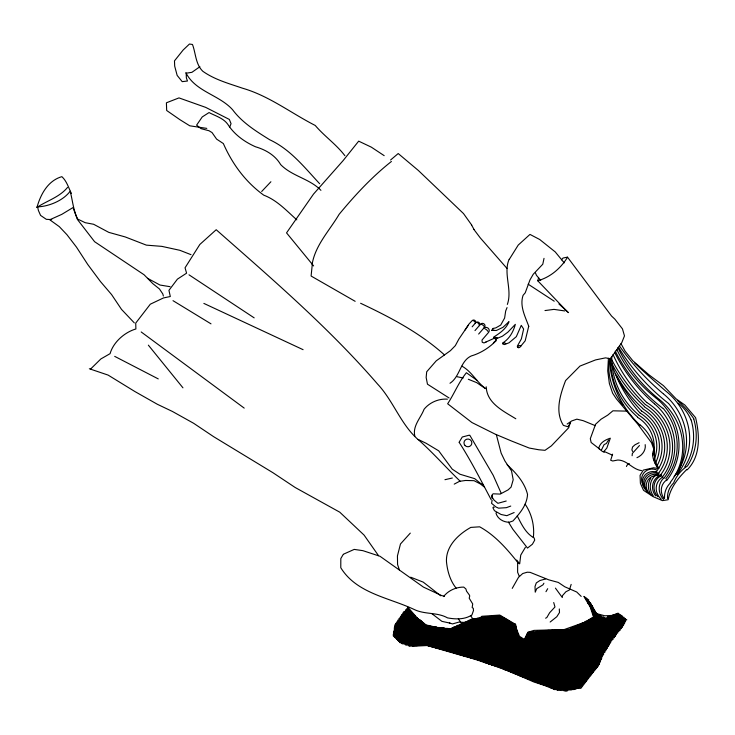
<?xml version="1.0" encoding="UTF-8"?>
<svg xmlns="http://www.w3.org/2000/svg" width="735" height="735" viewBox="0 0 735 735"><rect width="100%" height="100%" fill="white"/><g stroke="black" fill="none" stroke-linecap="round" stroke-linejoin="round"><path stroke-width="1.1" d="M645.192 444.638C646.138 450.344 642.041 455.59 636.951 457.685M533.344 537.46C534.676 525.791 531.745 513.848 525.121 504.155M517.661 562.349L517.615 572.243L519.314 576.369M312.448 262.808L311.098 276.038L355.152 301.313M632.109 455.737L632.366 453.421L639.478 445.529M492.505 495.298L492.193 497.283L494.15 500.213L497.889 503.31L506.222 501.013M312.145 264.122C315.37 245.104 329.574 230.459 339.101 214.363C354.922 195.216 371.892 176.915 391.415 161.479M528.704 326.322L525.176 340.838L519.764 347.379L518.542 347.784L517.532 347.26L517.339 346.139L521.381 338.881L523.632 329.014L521.271 325.366L516.328 336.658L509.006 342.813L504.293 344.568L502.804 343.934L502.556 343.043C509.245 339.065 513.306 331.935 515.336 324.356L507.894 332.156L502.327 336.253L495.372 339.101L493.598 337.135C499.8 333.194 506.222 328.912 508.997 321.664L502.905 327.369L496.309 330.493L491.899 330.41M491.706 330.438L493.01 328.517M567.677 312.053L537.754 280.761L538.608 277.637M507.343 304.419C512.607 289.875 503.006 273.392 509.116 259.317M570.038 423.388L568.697 427.742L551.369 445.869L545.012 450.316L538.819 449.774L529.246 448.047L511.349 440.936L495.041 434.073L471.916 422.533L447.652 403.772C454.285 393.712 458.769 382.099 466.403 372.728L476.84 380.234M612.595 454.166L610.675 460.257L612.751 461.001L617.878 460.009C627.414 460.229 632.486 469.564 641.563 470.593M496.29 512.506L496.015 513.306C497.733 518.974 503.484 522.19 509.18 522.254L512.911 521.005C519.774 513.425 526.949 505.138 527.537 494.389C524.514 482.233 515.979 472.917 507.095 464.685M601.377 450.142L604.106 444.601L606.347 443.499L608.589 439.962M229.724 126.971L231.047 123.664L229.348 119.438L205.699 107.383L178.982 97.902L166.404 102.799L166.68 110.498L179.965 119.713L189.759 125.804L206.783 128.386M507.049 307.579L505.68 310.988L504.614 318.053L500.7 325.072L495.803 327.893L493.029 328.426M571.159 584.399L569.414 589.966L565.904 591.749L562.468 595.635L562.312 597.537L555.439 588.129M492.128 500.223L491.559 503.319L495.932 506.939L498.55 508.17L506.351 507.674L510.761 506.066M512.231 588.386L518.469 577.398L522.704 573.539L527.206 572.216L530.128 572.354L548.723 579.823L558.297 582.423L564.792 586.787L576.736 592.015L581.201 596.407M543.909 583.204L543.027 584.784L536.725 588.671L535.245 592.171L535.007 586.548L536.302 582.91L539.903 580.531L545.71 578.941M545.967 591.684L547.704 588.698M343.043 554.76L340.819 558.545L340.783 567.723C356.622 593.494 389.026 597.564 414.31 609.545C424.812 614.662 437.343 612.08 447.523 617.878C455.617 619.375 464.63 619.724 471.916 614.965L473.496 610.519L473.285 608.268L472.164 607.606L472.715 603.959L469.206 598.216L469.729 595.929L469.252 594.836L466.532 591.151L465.898 588.955L463.721 587.1C456.159 587.035 448.212 590.499 443.6 596.581M525.415 547.29L520.738 555.118L519.673 563.892L516.687 560.052M459.017 442.415L462.269 437.013L469.04 435.23M509.291 259.345L518.239 245.058L529.972 234.41L539.692 239.491L555.237 251.921L564.223 262.891M465.08 330.043L469.114 323.869L472.063 320.726A2.04 1.957 3.3 0 1 474.929 320.488A2.04 1.957 3.3 0 1 475.205 323.244M468.314 325.164L458.861 339.092L455.323 345.652L450.417 350.678L436.232 360.839L426.695 371.772L426.153 377.459L427.467 384.185L449.076 397.975M570.663 422.653L567.916 426.75L563.378 425.381C554.695 411.499 560.254 394.621 565.582 380.592L579.988 366.067L595.598 359.902L605.521 357.862L610.463 358.698L621.81 342.565L624.474 335.913L622.471 328.876L614.864 319.155L611.529 316.022L567.549 257.204C560.777 268.303 550.386 277.251 537.754 280.761M199.883 66.729L191.918 72.315L186.175 73.206L186.368 77.882L187.462 81.015L182.206 81.649L177.144 75.383L174.682 66.095L174.48 60.867L183.134 50.026L189.455 44.026L192.478 44.477C195.85 53.389 195.482 64.202 202.796 71.258C214.666 79.702 228.925 83.542 242.532 88.209C269.056 95.844 290.968 113.08 315.241 125.465C324.429 136.269 336.272 144.354 344.862 155.664M687.151 469.867C700.887 456.251 699.729 435.12 695.613 417.682L684.818 405.003L676.172 398.93L663.439 385.654L648.72 374.62L632.835 360.775L625.108 351.155L621.011 343.704M90.515 369.126L100.842 358.965L110.085 353.654C113.328 342.142 124.628 332.266 135.892 328.968L135.727 323.097L150.307 304.198L163.427 297.96L170.309 296.508L168.94 290.353L177.42 279.135L186.589 273.163L185.045 267.806L199.828 244.47L216.2 229.724C272.042 278.96 328.71 327.571 377.56 384.037C393.831 401.383 400.979 425.39 419.4 440.669C433.696 453.495 446.393 467.901 460.183 481.241M561.485 259.804L563.001 258.049L567.484 257.121M478.65 334.048L484.466 327.341A2.545 2.435 4.7 0 0 484.062 323.924A2.545 2.435 4.7 0 0 480.497 324.236L474.985 330.594M472.146 326.809L475.664 322.766A2.361 2.26 3.9 0 1 478.954 322.509A2.361 2.26 3.9 0 1 479.303 325.66M410.295 533.114L400.474 543.983L397.442 555.908L397.571 564.572L399.454 570.048M624.814 621.838L613.367 634.47L604.317 646.745L596.949 667.15L580.861 688.318L555.458 689.053L533.702 681.915L507.242 670.366L477.879 660.131L427.182 645.541L412.39 646.267M686.738 469.546C678.267 477.943 670.32 487.654 668.188 499.726L662.41 500.627L653.011 496.603L643.538 490.328L640.396 483.336L640.066 475.407L643.318 470.088L653.681 467.772L657.807 468.507C654.517 462.848 650.76 455.829 653.893 449.315L651.476 442.681L637.668 424.031L616.472 398.958L612.632 393.216L609.37 383.523L607.726 370.927L608.424 358.294M261.688 191.495L270.903 181.756M67.537 187.416C59.526 197.2 46.957 200.719 36.75 207.509M449.995 383.257C460.257 376.513 460.055 361.06 471.273 355.951C480.653 353.204 489.28 347.719 496.051 340.774L496.226 339.074L494.857 337.99L486 341.995M390.57 160.01L398.214 153.541L418.325 170.447L463.509 213.573L471.751 225.112M550.147 622.03L556.818 616.711L559.491 612.531L559.298 608.966M567.172 424.003L571.692 420.953L576.865 419.161L583.177 420.677L595.341 425.675M545.609 618.199L546.822 617.556L549.642 612.724L554.971 606.981L553.721 602.544M454.221 484.126L459.513 481.333L465.558 480.469L474.029 480.681L480.341 483.933L484.393 487.066M639.101 442.709L635.012 444.785L632.55 446.981L631.898 449.884L632.633 451.455M486.386 341.766L484.034 342.942L482.224 342.262L482.004 340.039L488.582 332.395A3.262 3.124 5.4 0 0 488.058 328.132A3.262 3.124 5.4 0 0 483.593 328.352M514.151 512.534L506.828 515.685L501.077 514.491L494.444 510.687L492.891 507.71L493.543 506.929L494.168 507.444M343.337 554.263L354.206 549.403L362.915 550.671L380.023 556.285L423.433 587.1L441.616 595.561L444.519 596.287M588.891 600.109L583.967 596.397L590.26 607.046L593.586 617.271L585.152 622.086L564.269 629.528L533.968 630.391L528.024 632.229L524.294 639.413L519.48 636.289L516.677 629.472L515.621 624.438L499.763 615.066L481.848 616.279L480.038 618.475L472.642 618.741L467.809 620.809L465.733 622.481L458.87 622.113L452.567 623.914L449.351 622.977M459.219 625.871L449.701 629.068L436.893 627.433L425.942 624.888L417.397 618.172L407.447 606.77M452.356 478.007L444.951 479.698M544.984 310.565L553.96 309.38L564.847 310.951M407.107 608.598L408.614 608.479M405.518 610.087L409.597 609.784M584.178 596.59L584.536 597.206M404.066 611.575L410.589 611.079M584.959 597.913L585.62 597.867M403.028 613.027L411.572 612.384M585.74 599.236L586.842 599.154M401.999 614.478L412.565 613.688M586.512 600.568L588.073 600.449M400.961 615.939L413.64 614.984M587.293 601.891L589.305 601.745L596.517 613.606L604.822 615.783L617.143 615.186L626.808 619.825M399.923 617.391L415.257 616.242M588.073 603.224L590.536 603.031M398.93 618.852L416.874 617.492M588.854 604.547L591.473 604.354M397.929 620.303L418.491 618.751M592.18 605.686L589.635 605.879L589.139 601.57M420.117 620.009L396.928 621.755L398.342 640.92M590.416 607.211L592.888 607.018M395.926 623.216L421.706 621.277M591.096 608.543L593.604 608.359M394.925 624.667L423.167 622.545M475.811 618.594L502.014 616.628M591.556 609.903L594.312 609.692M394.52 626.082L424.619 623.822M470.4 620.386L504.008 617.859M592.015 611.254L595.019 611.033M394.291 627.479L426.079 625.099M464.998 622.178L506.002 619.1M592.474 612.613L595.727 612.365M394.07 628.884L430.241 626.174M507.995 620.34L460.661 623.886L463.482 655.813M592.934 613.973L596.875 613.679M393.841 630.281L436.342 627.102M457.096 625.54L509.998 621.58M593.393 615.333L599.337 614.883M616.233 613.615L618.567 613.44M393.62 631.687L443.94 627.92M453.541 627.203L512.451 622.784M593.852 616.693L601.809 616.095L605.861 650.484M612.283 615.305L620.368 614.708M393.39 633.092L514.913 623.997M591.216 618.282L604.28 617.308M607.321 617.078L622.095 615.976M393.17 634.498L515.63 625.329M588.285 619.899L623.785 617.244M515.998 626.698L393.969 635.821L393.602 631.778M585.354 621.516L625.329 618.521M395.09 637.126L516.374 628.067M625.623 619.899L581.973 623.161L588.285 678.056M396.211 638.43L516.742 629.426M625.513 621.305L578.151 624.842L584.628 682.613M397.332 639.735L517.118 630.795L521.712 676.586M574.32 626.532L624.796 622.765M398.453 641.049L517.486 632.164M570.489 628.214L624.07 624.217M399.583 642.353L517.863 633.533M527.537 632.817L623.353 625.669M401.641 643.594L518.239 634.902M526.94 634.259L622.279 627.157M405.187 644.724L518.607 636.28M526.343 635.701L621.121 628.645M408.743 645.854L520.389 637.548M525.755 637.144L619.963 630.134M428.055 645.808L522.493 638.788M525.158 638.586L618.815 631.622L616.601 613.505M432.051 646.91L617.657 633.12L615.278 613.927M436.057 648.013L616.5 634.608M440.063 649.115L615.342 636.106M444.078 650.218L614.184 637.594M447.992 651.329L613.027 639.092M451.841 652.441L611.86 640.58M455.7 653.562L610.904 642.068M459.55 654.674L610.022 643.538M463.417 655.795L609.131 645.018M467.276 656.915L608.249 646.497M471.052 658.045L607.367 647.976M474.507 659.194L606.485 649.455M477.97 660.352L605.594 650.934M481.425 661.509L604.712 652.414M484.889 662.658L603.83 653.893M488.362 663.815L603.04 655.372M491.825 664.973L602.415 656.833L597.436 613.955M495.298 666.13L601.79 658.294M498.624 667.307L601.166 659.764M501.555 668.501L600.541 661.224M504.495 669.704L599.916 662.694M599.291 664.164L507.435 670.908L502.097 616.674M510.375 672.102L598.63 665.634M513.315 673.306L597.353 667.15M516.319 674.509L596.085 668.666M519.424 675.704L594.817 670.182M522.539 676.898L593.54 671.707M525.654 678.093L592.272 673.223M528.768 679.287L590.995 674.739M531.883 680.491L589.718 676.264M535.007 681.685L588.505 677.78M538.13 682.879L587.283 679.296M541.226 684.083L586.071 680.812M544.166 685.296L584.849 682.337M547.106 686.518L583.636 683.853M550.046 687.73L582.414 685.378M552.996 688.952L580.981 686.913L574.182 626.587M557.341 690.064L576.727 688.658M564.985 690.946L567.236 690.781M36.75 206.893C48.436 206.728 63.192 200.692 70.192 191.201C72.646 200.683 73.243 210.054 77.634 219.039L85.196 222.687L93.621 224.267L108.798 232.37L125.244 236.946L146.357 245.132L161.838 246.372L179.836 250.295L191.026 254.668M447.413 399.151C438.63 398.563 429.608 402.394 424.077 409.266C420.677 418.114 412.409 425.923 414.816 436.149M51.716 219.581L46.342 219.333L40.572 215.401L38.404 210.486L37.393 205.947C41.123 193.369 48.464 180.47 61.887 176.657C66.784 181.196 68.511 187.636 71.341 193.369M603.628 451.841L606.816 448.084L610.326 438.189C605.438 439.769 600.265 442.452 598.841 447.808L599.273 448.975M170.107 286.696L159.973 285.033L147.505 278.271M627.249 411.141L612.926 410.81L607.762 415.11L601.074 419.198L595.58 424.242L590.315 438.676L591.151 442.498L598.602 448.267M441.469 628.204L429.093 626.532L405.095 625.577L396.615 629.656L393.188 635.775L400.557 642.629M456.922 376.688L463.197 377.992M450.059 623.133L441.91 621.351L431.831 613.624M604.446 452.08L602.498 451.529L598.612 448.341M89.339 368.75L108.109 375.089L134.854 391.516L157.354 404.278L172.422 411.462L193.636 423.286L213.665 436.7L273.025 472.77L295.185 487.507L339.772 512.185L364.091 535.108L378.525 555.669M410.663 577.186L423.213 582.12L440.743 595.791M468.314 379.26L476.739 382.65L484.953 388.273M603.904 451.345L612.136 455.02M360.609 303.27C390.257 317.263 420.043 332.872 444.491 354.941M203.861 303.408L303.086 349.676M483.143 484.576L480.267 483.226L474.764 478.678L459.917 474.213L452.236 469.16L438.712 450.831L426.089 443.26L418.151 439.438M114.697 356.365L158.264 378.902M515.814 418.775C503.521 411.15 486.781 403.294 486.212 386.785M461.957 366.168C471.723 371.487 476.712 382.273 485.697 388.604M173.01 300.67L211 323.85M528.153 284.179L554.236 301.203M189.005 274.817L254.181 317.869M384.175 155.655L371.322 147.147L358.68 141.148L343.107 160.625L313.505 194.104L286.54 232.876L313.625 265.923M141.194 331.963L244.204 408.109M558.931 303.978L568.568 312.632M320.929 190.328C309.61 178.642 292.162 176.354 280.66 164.603C275.184 155.223 265.657 149.765 255.486 146.77C244.498 141.873 234.281 134.578 227.776 124.27C223.348 118.114 215.52 115.965 209.043 112.565L202.235 116.938L196.603 125.143L200.986 128.634L209.034 130.756L212.048 132.576L216.595 139.099L223.357 143.564C232.361 164.08 245.573 181.995 263.755 195.17C276.893 200.113 286.558 210.697 296.802 219.848M319.651 183.722C304.538 167.497 290.417 149.38 269.736 139.769C256.212 131.335 242.228 122.708 232.572 109.708C219.048 94.696 195.234 91.627 185.836 72.618M134.321 322.895L121.514 309.389L111.591 294.579L100.484 281.588L87.731 264.453L76.495 247.153L66.958 234.722L59.315 226.646L49.759 219.765L61.804 214.354L73.022 207.555L77.451 219.499L94.604 241.705L144.051 274.743L152.742 283.581L159.431 288.956L162.812 293.954L163.363 296.03M506.957 268.394L480.231 237.846L473.864 229.412M148.36 345.156L182.951 387.832M518.276 563.102C507.214 549.247 495.436 535.484 479.679 526.82L470.832 527.399C458.291 534.327 445.575 546.371 446.485 561.852C447.431 571.279 450.178 580.834 456.242 588.285M540.721 280.375L536.44 275.294L535.53 273.08M458.318 618.796L460.698 622.214M470.648 615.572L472.642 618.741M459.403 442.727C471.218 461.038 480.956 480.525 491.2 499.736M469.748 435.175L493.194 475.288L501.215 493.332M471.686 225.222L474.011 229.43M517.256 515.924C521.418 524.064 525.745 533.509 534.152 537.946L534.712 540.106L532.425 544.194L527.491 548.071L512.846 529.264L508.464 522.135M528.787 326.386C525.222 316.583 519.452 305.962 523.072 295.332L525.222 292.824L530.009 279.833L533.233 274.274L542.779 264.214L544.019 258.352M492.082 498.22L491.651 495.519L493.075 493.81L500.204 494.085L508.105 489.877L511.082 487.112L513.195 479.753L511.523 470.887L504.899 460.964L501.132 453.109L496.336 434.615M625.66 620.074L625.751 620.827M623.951 617.363L624.649 623.059M622.435 616.233L623.546 625.292M620.919 615.094L622.38 627.029M619.412 614.037L621.185 628.563M617.924 613.082L619.991 630.097M613.982 614.534L616.417 634.718M612.678 615.131L615.223 636.253M611.373 615.728L614.028 637.796M610.068 616.297L612.825 639.34M608.736 616.674L611.63 640.883M607.413 617.051L610.482 642.776M606.081 617.428L609.324 644.705M604.721 617.519L608.176 646.625M603.26 616.803L607.018 648.555M600.348 615.379L604.712 652.423M598.887 614.662L603.554 654.352M595.92 612.724L601.368 659.304M594.165 609.416L600.284 661.849M592.41 606.109L593.522 615.719M593.669 616.931L599.19 664.403M590.701 603.214L591.436 609.536M592.373 617.648L598.033 666.342M591.087 618.355L596.811 667.793M587.587 599.935L587.945 602.994M589.801 619.063L595.598 669.254M586.034 598.299L586.236 600.1M588.505 619.77L594.376 670.706M587.219 620.487L593.154 672.158M585.924 621.194L591.941 673.618M584.637 621.911L590.72 675.07M583.333 622.563L589.498 676.54M580.724 623.712L587.063 679.572M579.419 624.291L585.85 681.088M576.8 625.439L583.415 684.129M575.496 626.018L582.193 685.654M572.877 627.166L579.621 687.473M571.573 627.736L578.298 688.015M570.259 628.315L576.966 688.557M568.954 628.894L575.634 689.099M567.64 629.408L574.301 689.559M566.272 629.463L572.933 689.797M564.912 629.518L571.573 690.027M563.543 629.583L570.213 690.266M562.174 629.638L568.844 690.505M560.814 629.693L567.484 690.735M559.445 629.748L566.115 690.974M558.086 629.812L564.728 690.909M556.717 629.867L563.322 690.753M555.357 629.923L561.917 690.588M553.988 629.978L560.511 690.431M552.628 630.042L559.105 690.266M551.259 630.097L557.7 690.101M549.899 630.152L556.294 689.944M548.53 630.207L554.888 689.733M547.171 630.29L553.437 689.127M545.811 630.419L551.985 688.53M544.46 630.557L550.533 687.932M543.101 630.685L549.082 687.335M541.75 630.814L547.639 686.738M540.39 630.942L546.188 686.132M539.04 631.071L544.745 685.534M537.68 631.209L543.294 684.937M536.329 631.337L541.851 684.34M534.97 631.466L540.4 683.761M533.619 631.595L538.966 683.201M532.259 631.723L537.524 682.65M530.909 631.861L536.081 682.098M529.549 631.99L534.648 681.547M528.199 632.118L533.206 680.996M527.032 634.048L531.772 680.445M525.929 636.712L530.33 679.893M524.836 639.376L528.897 679.342M523.458 639.358L527.454 678.782M522.006 638.504L526.021 678.23M520.555 637.64L524.588 677.679M519.094 636.776L523.155 677.128M515.088 624.079L520.279 676.035M513.655 623.381L518.846 675.483M512.221 622.674L517.412 674.932M510.788 621.966L515.979 674.381M509.346 621.185L514.546 673.811M507.894 620.276L513.113 673.223M506.452 619.375L511.679 672.644M505 618.475L510.246 672.056M503.548 617.575L508.813 671.468M500.654 615.774L505.946 670.302M499.267 615.471L504.513 669.714M497.917 615.599L503.08 669.126M496.566 615.728L501.656 668.538M495.225 615.856L500.223 667.959M493.874 615.985L498.789 667.371M492.533 616.114L497.365 666.82M491.182 616.252L495.95 666.351M489.832 616.38L494.526 665.873M488.49 616.509L493.111 665.405M487.14 616.637L491.697 664.927M485.798 616.766L490.282 664.458M484.448 616.895L488.867 663.981M483.106 617.023L487.452 663.512M481.756 617.152L486.037 663.043M480.414 617.281L484.622 662.566M479.073 617.51L483.207 662.097M477.759 617.951L481.792 661.629M476.445 618.383L480.378 661.151M475.122 618.824L478.963 660.682M473.809 619.256L477.557 660.214M472.486 619.697L476.142 659.745M471.172 620.129L474.727 659.267M469.858 620.57L473.322 658.799M468.535 621.001L471.907 658.33M467.221 621.442L470.501 657.862M465.898 621.874L469.095 657.439M464.584 622.315L467.69 657.035M463.261 622.756L466.284 656.631M461.957 623.289L464.887 656.226M459.347 624.502L462.076 655.409M458.043 625.108L460.68 655.004M456.738 625.715L459.274 654.6M455.434 626.321L457.877 654.196M454.129 626.927L456.481 653.783M452.824 627.534L455.075 653.378M451.529 628.14L453.679 652.974M450.206 628.563L452.282 652.57M448.837 628.416L450.877 652.165M447.468 628.278L449.48 651.761M446.099 628.14L448.084 651.357M444.73 628.002L446.687 650.944M443.361 627.855L445.291 650.548M441.992 627.718L443.894 650.163M440.623 627.58L442.498 649.786M439.264 627.442L441.11 649.4M437.895 627.295L439.714 649.014M436.526 627.13L438.317 648.637M435.148 626.918L436.93 648.252M433.779 626.707L435.533 647.866M432.41 626.505L434.146 647.489M431.041 626.293L432.75 647.103M429.663 626.082L431.362 646.717M428.294 625.88L429.975 646.341M426.925 625.669L428.579 645.955M425.482 624.575L427.191 645.578M424.031 623.308L425.804 645.192M422.57 622.03L424.435 645.054M421.118 620.799L423.084 645.174M419.676 619.678L421.734 645.293M418.243 618.558L420.383 645.413M416.8 617.437L419.042 645.532M415.358 616.316L417.691 645.661M413.924 615.204L416.341 645.78M412.445 613.532L414.999 645.9M410.938 611.548L413.649 646.019M409.441 609.572L412.298 646.138M407.953 607.799L410.957 646.258M406.703 608.975L409.588 646.12M405.444 610.16L408.191 645.679M404.195 611.401L406.804 645.238M402.982 613.1L405.417 644.797M401.76 614.809L404.02 644.347M400.547 616.518L402.633 643.906M399.335 618.264L401.246 643.465M398.113 620.028L399.831 642.647M395.687 623.565L396.863 639.193M394.52 626.045L395.375 637.466M662.547 408.127A161.185 147.276 21.5 0 1 615.305 351.1M646.745 402.458A153.541 140.651 22 0 1 613.045 354.518M645.321 404.562A172.753 157.722 21.8 0 1 611.887 359.966M644.182 406.308A145.346 133.504 22 0 1 611.814 363.375M642.757 408.421A122.129 112.767 22.4 0 1 616.748 375.668M641.554 411.003A142.59 131.133 22.8 0 1 615.268 373.343M640.13 413.116A133.697 123.204 23.4 0 1 612.237 365.451M638.651 414.898A75.659 70.624 23.7 0 1 611.814 356.732M637.557 416.984A77.193 72.058 23.8 0 1 610.638 358.12M658.955 468.268A23.492 22.133 32 0 1 654.499 453.017M637.64 417.379A34.012 32.404 29.3 0 1 652.717 455.682M638.963 415.266A36.667 34.931 29.3 0 1 653.948 459.972M640.295 413.153A39.313 37.457 29.3 0 1 655.179 463.564M641.627 411.04A41.968 39.975 29.3 0 1 656.603 466.495M642.96 408.926A44.614 42.501 29.3 0 1 655.868 472.265M644.283 406.822A47.27 45.028 29.3 0 1 657.99 473.91M645.606 404.719A49.916 47.554 29.4 0 1 660.113 475.563M646.938 402.605A52.571 50.081 29.4 0 1 662.235 477.217M663.08 408.256A58.396 55.639 29.1 0 1 665.754 478.825M654.444 403.818A160.138 146.384 21.6 0 1 614.616 352.285M655.675 397.764A134.79 123.765 21.3 0 1 616.996 349.823M654.628 403.965A56.356 53.701 29.2 0 1 664.091 478.099M668.584 403.487A65.626 62.53 29 0 1 676.779 474.36M668.198 403.184A200.159 181.187 20.7 0 1 618.521 347.278M659.506 399.592A148.553 135.966 21.4 0 1 617.896 347.655M663.135 393.675A244.654 219.342 20 0 1 619.541 346.066M666.048 391.296A946.579 740.577 16.5 0 1 634.746 363.099M678.295 403.193A40.113 37.917 29 0 1 690.937 419.814M677.596 400.593A85.49 81.475 31.5 0 1 693.904 418.904M691.13 419.97A61.271 58.175 28.5 0 1 684.772 466.89M663.521 393.978A61.317 58.322 28.7 0 1 674.114 476.445M666.627 391.746A61.317 58.276 28.6 0 1 677.275 474.149M656.052 398.058A61.308 58.423 29 0 1 666.516 480.644M659.699 399.748A61.382 58.451 29.3 0 1 670.228 482.408M693.757 419.088A61.29 58.157 28.5 0 1 687.427 465.999A40.324 37.779 36.4 0 0 673.618 482.996A21.885 20.598 36.4 0 0 667.527 498.431M664.027 498.367A13.8 13.028 35.6 0 1 666.921 479.753M663.475 499.442A16.051 15.15 35.4 0 1 664.045 477.759M661.169 499.111A14.277 13.487 35.4 0 1 662.584 477.19M651.421 495.225A15.297 14.47 35.1 0 1 650.76 478.301M653.231 495.767A16.014 15.141 35.1 0 1 659.102 473.202M657.899 496.777A13.928 13.166 35.2 0 1 661.665 475.554M655.693 495.923A14.14 13.368 35.2 0 1 661.234 474.911M664.523 498.155A21.875 20.598 36.4 0 1 670.623 482.72M649.088 493.341A11.356 10.759 35 0 1 648.095 479.909A11.356 10.759 35 0 1 661.068 476.289M647.535 492.092A11.356 10.759 34.8 0 1 646.543 478.669A11.356 10.759 34.8 0 1 659.515 475.049M646.478 490.631A11.347 10.749 34.7 0 1 645.486 477.217A11.347 10.749 34.7 0 1 658.459 473.597M645.266 489.354A11.337 10.749 34.5 0 1 644.283 475.94A11.337 10.749 34.5 0 1 657.246 472.329M644.42 486.846A11.328 10.74 34.2 0 1 643.437 473.45A11.328 10.74 34.2 0 1 656.401 469.84M639.753 424.637A36.888 35.179 30.2 0 1 654.352 453.201M622.876 405.077A65.737 61.547 23.7 0 1 608.856 361.354M639.983 425.115A97.599 90.754 24.3 0 1 609.536 358.698M517.844 347.315A1.856 1.782 10.7 0 1 520.922 346.029M502.804 343.686A1.856 1.782 8.7 0 1 505.882 343.778M493.314 343.328A5.825 5.586 8 0 1 495.895 340.764M493.911 337.861A2.94 2.821 7.3 0 1 497.586 338.173M491.963 330.465A1.847 1.764 6.4 0 1 494.462 330.539M473.12 320.717A2.315 2.214 3.3 0 1 475.067 322.15M476.978 322.527A2.628 2.517 3.8 0 1 478.972 324.42M481.572 324.3A6.716 6.44 4.4 0 1 483.997 326.303M485.017 328.821A6.247 5.99 5.2 0 1 487.884 331.347M626.431 466.514A4.208 4.006 32.4 0 1 629.463 463.776M465.117 445.603A3.941 3.859 15 0 0 471.705 443.949A3.941 3.859 15 0 0 466.9 439.153A3.941 3.859 15 0 0 465.117 445.603"/></g></svg>
